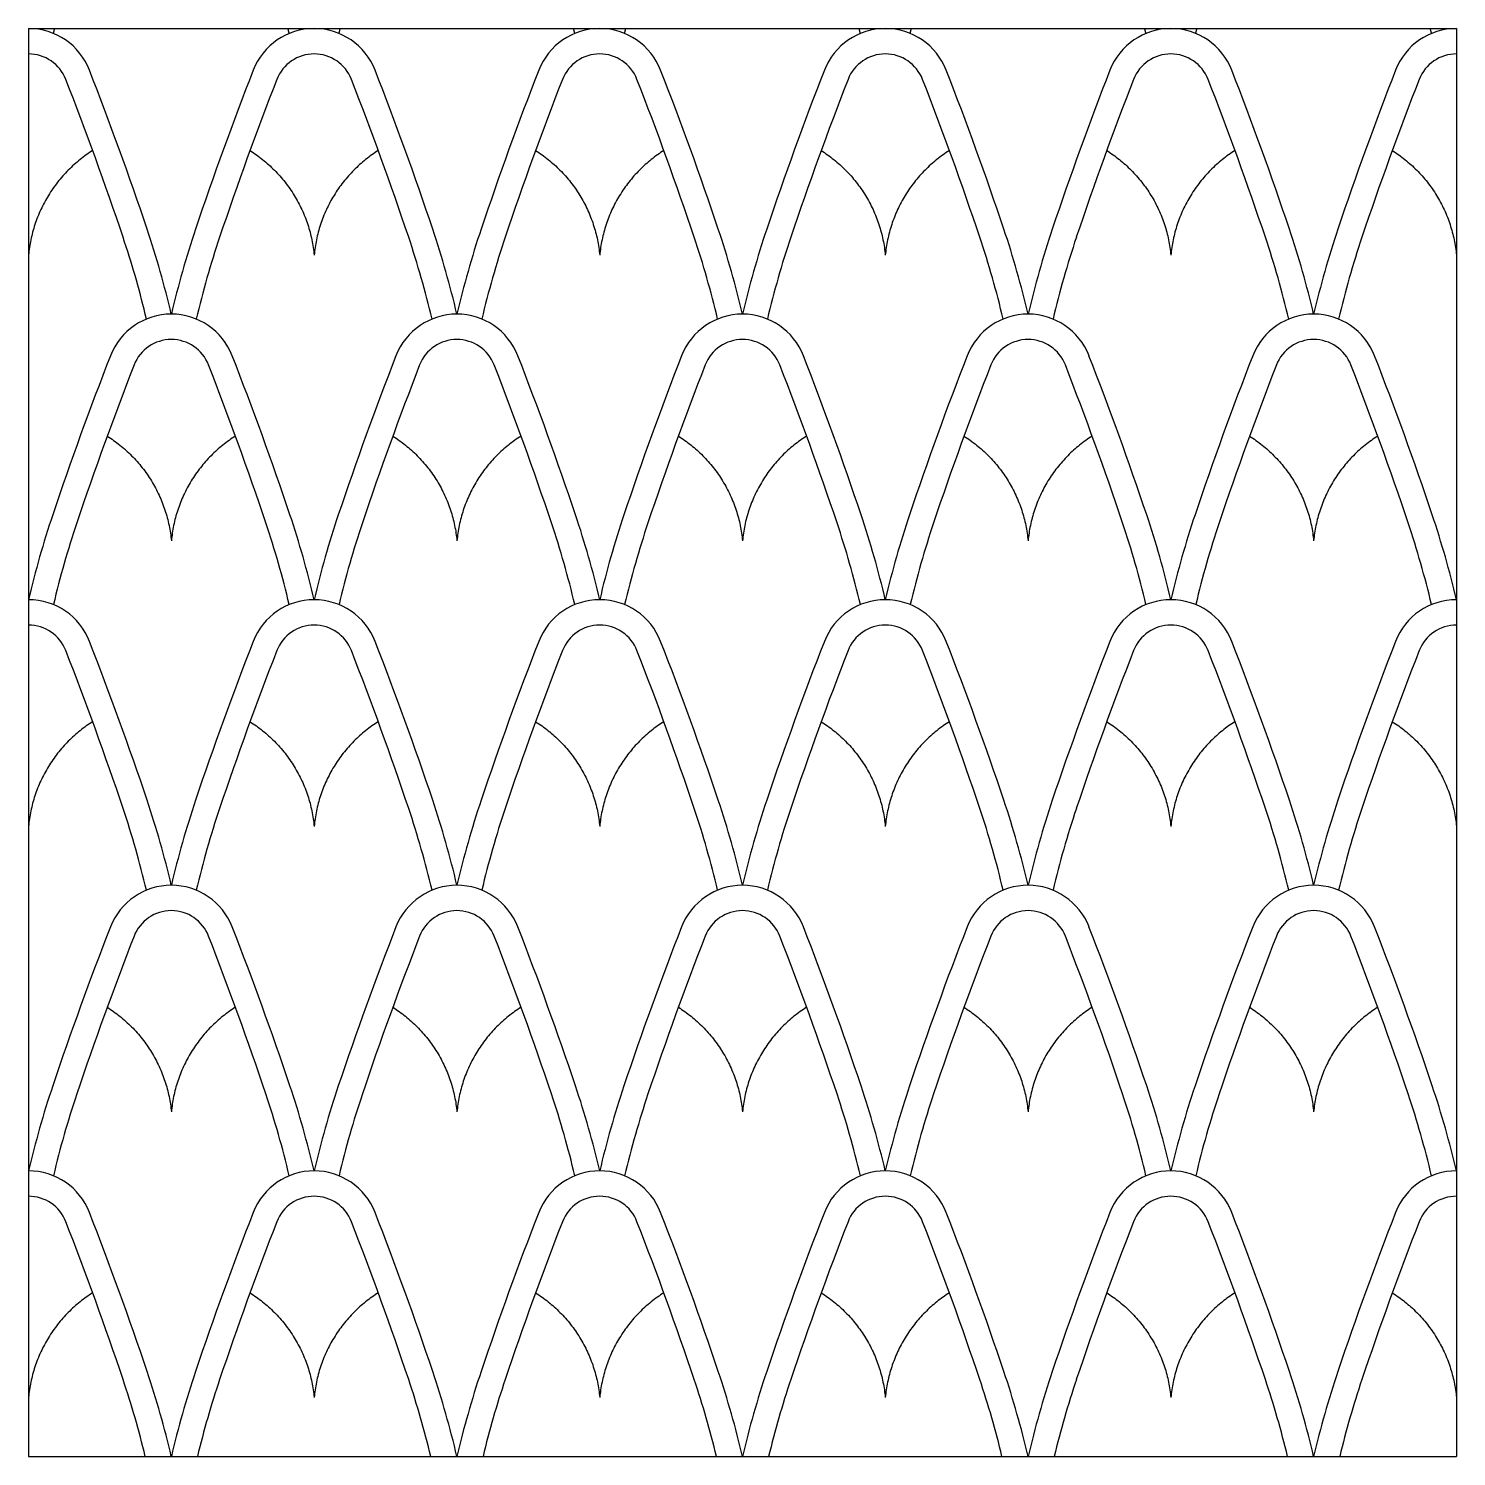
# Model space of a CAD drawing. Header units: millimetres. Extents: x -101 to 102, y -117 to 99.
# Drawn here: x -39.49 to 8.55, y -49.79 to -1.75 of the extents above; entities that cross this region are included whole.
import ezdxf

# ---------------------------------------------------------------- set-up
doc = ezdxf.new("R2010")
doc.units = ezdxf.units.MM
doc.header["$MEASUREMENT"] = 0
doc.layers.add('Layer 03', color=5, linetype='Continuous')

msp = doc.modelspace()

# ---------------------------------------------------------------- linework, layer by layer
at = {"layer": 'Layer 03'}
for p in [(8.549, -1.749), (-39.492, -49.79)]:
    msp.add_line(p, (8.549, -49.79), dxfattribs=at)
for points in [[(-39.492, -1.749), (-39.492, -49.79)], [(-39.492, -1.749), (8.549, -1.749)]]:
    msp.add_lwpolyline(points, dxfattribs=at)
for centre, radius, start, end in [((-39.492, -3.949), 2.2, 21.2957, 90), ((-29.884, -3.949), 2.2, 21.2957, 158.7043), ((-20.275, -3.949), 2.2, 21.2957, 158.7043), ((-10.667, -3.949), 2.2, 21.2957, 158.7043), ((-1.059, -3.949), 2.2, 21.2957, 158.7043), ((8.549, -3.949), 2.2, 90, 158.7043), ((-39.492, -3.949), 1.346, 21.2957, 90), ((-29.884, -3.949), 1.346, 90, 158.7043), ((-29.884, -3.949), 1.346, 21.2957, 90), ((-20.275, -3.949), 1.346, 90, 158.7043), ((-20.275, -3.949), 1.346, 21.2957, 90), ((-10.667, -3.949), 1.346, 90, 158.7043), ((-10.667, -3.949), 1.346, 21.2957, 90), ((-1.059, -3.949), 1.346, 90, 158.7043), ((-1.059, -3.949), 1.346, 21.2957, 90), ((8.549, -3.949), 1.346, 90, 158.7043), ((-149.695, -46.905), 120.479, 18.58956, 21.29571), ((80.319, -46.905), 120.479, 158.70429, 161.41044), ((-140.086, -46.905), 120.479, 18.58956, 21.29571), ((89.927, -46.905), 120.479, 158.70429, 161.41044), ((-130.478, -46.905), 120.479, 18.58956, 21.29571), ((99.536, -46.905), 120.479, 158.70429, 161.41044), ((-120.87, -46.905), 120.479, 18.58956, 21.29571), ((109.144, -46.905), 120.479, 158.70429, 161.41044), ((-111.262, -46.905), 120.479, 18.58956, 21.29571), ((118.752, -46.905), 120.479, 158.70429, 161.41044), ((-149.695, -46.905), 119.625, 18.58956, 21.29571), ((80.319, -46.905), 119.625, 158.70429, 161.41044), ((-140.086, -46.905), 119.625, 18.58956, 21.29571), ((89.927, -46.905), 119.625, 158.70429, 161.41044), ((-130.478, -46.905), 119.625, 18.58956, 21.29571), ((99.536, -46.905), 119.625, 158.70429, 161.41044), ((-120.87, -46.905), 119.625, 18.58956, 21.29571), ((109.144, -46.905), 119.625, 158.70429, 161.41044), ((-111.262, -46.905), 119.625, 18.58956, 21.29571), ((118.752, -46.905), 119.625, 158.70429, 161.41044), ((-65.444, -18.569), 31.59, 13.1964, 18.5896), ((-3.932, -18.569), 31.59, 161.4104, 166.8036), ((-55.835, -18.569), 31.59, 13.1964, 18.5896), ((5.676, -18.569), 31.59, 161.4104, 166.8036), ((-46.227, -18.569), 31.59, 13.1964, 18.5896), ((15.285, -18.569), 31.59, 161.4104, 166.8036), ((-36.619, -18.569), 31.59, 13.1964, 18.5896), ((24.893, -18.569), 31.59, 161.4104, 166.8036), ((-27.011, -18.569), 31.59, 13.1964, 18.5896), ((34.501, -18.569), 31.59, 161.4104, 166.8036), ((-65.444, -18.569), 30.736, 13.57, 18.5896), ((-3.932, -18.569), 30.736, 161.4104, 166.7481), ((-55.835, -18.569), 30.736, 13.2519, 18.5896), ((5.676, -18.569), 30.736, 161.4104, 166.7481), ((-46.227, -18.569), 30.736, 13.2519, 18.5896), ((15.285, -18.569), 30.736, 161.4104, 166.7481), ((-36.619, -18.569), 30.736, 13.2519, 18.5896), ((24.893, -18.569), 30.736, 161.4104, 166.7481), ((-27.011, -18.569), 30.736, 13.2519, 18.5896), ((34.501, -18.569), 30.736, 161.4104, 166.7481), ((-34.688, -13.557), 2.2, 21.2957, 158.7043), ((-25.08, -13.557), 2.2, 21.2957, 158.7043), ((-15.471, -13.557), 2.2, 21.2957, 158.7043), ((-5.863, -13.557), 2.2, 21.2957, 158.7043), ((3.745, -13.557), 2.2, 21.2957, 158.7043), ((-34.688, -13.557), 1.346, 90, 158.7043), ((-34.688, -13.557), 1.346, 21.2957, 90), ((-25.08, -13.557), 1.346, 90, 158.7043), ((-25.08, -13.557), 1.346, 21.2957, 90), ((-15.471, -13.557), 1.346, 90, 158.7043), ((-15.471, -13.557), 1.346, 21.2957, 90), ((-5.863, -13.557), 1.346, 90, 158.7043), ((-5.863, -13.557), 1.346, 21.2957, 90), ((3.745, -13.557), 1.346, 90, 158.7043), ((3.745, -13.557), 1.346, 21.2957, 90), ((75.515, -56.514), 120.479, 158.70429, 161.41044), ((-144.891, -56.514), 120.479, 18.58956, 21.29571), ((85.123, -56.514), 120.479, 158.70429, 161.41044), ((-135.282, -56.514), 120.479, 18.58956, 21.29571), ((94.731, -56.514), 120.479, 158.70429, 161.41044), ((-125.674, -56.514), 120.479, 18.58956, 21.29571), ((104.34, -56.514), 120.479, 158.70429, 161.41044), ((-116.066, -56.514), 120.479, 18.58956, 21.29571), ((113.948, -56.514), 120.479, 158.70429, 161.41044), ((-106.458, -56.514), 120.479, 18.58956, 21.29571), ((75.515, -56.514), 119.625, 158.70429, 161.41044), ((-144.891, -56.514), 119.625, 18.58956, 21.29571), ((85.123, -56.514), 119.625, 158.70429, 161.41044), ((-135.282, -56.514), 119.625, 18.58956, 21.29571), ((94.731, -56.514), 119.625, 158.70429, 161.41044), ((-125.674, -56.514), 119.625, 18.58956, 21.29571), ((104.34, -56.514), 119.625, 158.70429, 161.41044), ((-116.066, -56.514), 119.625, 18.58956, 21.29571), ((113.948, -56.514), 119.625, 158.70429, 161.41044), ((-106.458, -56.514), 119.625, 18.58956, 21.29571), ((-8.736, -28.177), 31.59, 161.4104, 166.8036), ((-60.64, -28.177), 31.59, 13.1964, 18.5896), ((0.872, -28.177), 31.59, 161.4104, 166.8036), ((-51.031, -28.177), 31.59, 13.1964, 18.5896), ((10.481, -28.177), 31.59, 161.4104, 166.8036), ((-41.423, -28.177), 31.59, 13.1964, 18.5896), ((20.089, -28.177), 31.59, 161.4104, 166.8036), ((-31.815, -28.177), 31.59, 13.1964, 18.5896), ((29.697, -28.177), 31.59, 161.4104, 166.8036), ((-22.207, -28.177), 31.59, 13.1964, 18.5896), ((-8.736, -28.177), 30.736, 161.4104, 166.7481), ((-60.64, -28.177), 30.736, 13.2519, 18.5896), ((0.872, -28.177), 30.736, 161.4104, 166.7481), ((-51.031, -28.177), 30.736, 13.2519, 18.5896), ((10.481, -28.177), 30.736, 161.4104, 166.7481), ((-41.423, -28.177), 30.736, 13.2519, 18.5896), ((20.089, -28.177), 30.736, 161.4104, 166.7481), ((-31.815, -28.177), 30.736, 13.2519, 18.5896), ((29.697, -28.177), 30.736, 161.4104, 166.7481), ((-22.207, -28.177), 30.736, 13.2519, 18.5896), ((-39.492, -23.165), 2.2, 21.2957, 90), ((-29.884, -23.165), 2.2, 21.2957, 158.7043), ((-20.275, -23.165), 2.2, 21.2957, 158.7043), ((-10.667, -23.165), 2.2, 21.2957, 158.7043), ((-1.059, -23.165), 2.2, 21.2957, 158.7043), ((8.549, -23.165), 2.2, 90, 158.7043), ((-39.492, -23.165), 1.346, 21.2957, 90), ((-29.884, -23.165), 1.346, 90, 158.7043), ((-29.884, -23.165), 1.346, 21.2957, 90), ((-20.275, -23.165), 1.346, 90, 158.7043), ((-20.275, -23.165), 1.346, 21.2957, 90), ((-10.667, -23.165), 1.346, 90, 158.7043), ((-10.667, -23.165), 1.346, 21.2957, 90), ((-1.059, -23.165), 1.346, 90, 158.7043), ((-1.059, -23.165), 1.346, 21.2957, 90), ((8.549, -23.165), 1.346, 90, 158.7043), ((-149.695, -66.122), 120.479, 18.58956, 21.29571), ((80.319, -66.122), 120.479, 158.70429, 161.41044), ((-140.086, -66.122), 120.479, 18.58956, 21.29571), ((89.927, -66.122), 120.479, 158.70429, 161.41044), ((-130.478, -66.122), 120.479, 18.58956, 21.29571), ((99.536, -66.122), 120.479, 158.70429, 161.41044), ((-120.87, -66.122), 120.479, 18.58956, 21.29571), ((109.144, -66.122), 120.479, 158.70429, 161.41044), ((-111.262, -66.122), 120.479, 18.58956, 21.29571), ((118.752, -66.122), 120.479, 158.70429, 161.41044), ((-149.695, -66.122), 119.625, 18.58956, 21.29571), ((80.319, -66.122), 119.625, 158.70429, 161.41044), ((-140.086, -66.122), 119.625, 18.58956, 21.29571), ((89.927, -66.122), 119.625, 158.70429, 161.41044), ((-130.478, -66.122), 119.625, 18.58956, 21.29571), ((99.536, -66.122), 119.625, 158.70429, 161.41044), ((-120.87, -66.122), 119.625, 18.58956, 21.29571), ((109.144, -66.122), 119.625, 158.70429, 161.41044), ((-111.262, -66.122), 119.625, 18.58956, 21.29571), ((118.752, -66.122), 119.625, 158.70429, 161.41044), ((-65.444, -37.785), 31.59, 13.1964, 18.5896), ((-3.932, -37.785), 31.59, 161.4104, 166.8036), ((-55.835, -37.785), 31.59, 13.1964, 18.5896), ((5.676, -37.785), 31.59, 161.4104, 166.8036), ((-46.227, -37.785), 31.59, 13.1964, 18.5896), ((15.285, -37.785), 31.59, 161.4104, 166.8036), ((-36.619, -37.785), 31.59, 13.1964, 18.5896), ((24.893, -37.785), 31.59, 161.4104, 166.8036), ((-27.011, -37.785), 31.59, 13.1964, 18.5896), ((34.501, -37.785), 31.59, 161.4104, 166.8036), ((-65.444, -37.785), 30.736, 13.2519, 18.5896), ((-3.932, -37.785), 30.736, 161.4104, 166.7481), ((-55.835, -37.785), 30.736, 13.2519, 18.5896), ((5.676, -37.785), 30.736, 161.4104, 166.7481), ((-46.227, -37.785), 30.736, 13.2519, 18.5896), ((15.285, -37.785), 30.736, 161.4104, 166.7481), ((-36.619, -37.785), 30.736, 13.2519, 18.5896), ((24.893, -37.785), 30.736, 161.4104, 166.7481), ((-27.011, -37.785), 30.736, 13.2519, 18.5896), ((34.501, -37.785), 30.736, 161.4104, 166.7481), ((-34.688, -32.773), 2.2, 21.2957, 158.7043), ((-25.08, -32.773), 2.2, 21.2957, 158.7043), ((-15.471, -32.773), 2.2, 21.2957, 158.7043), ((-5.863, -32.773), 2.2, 21.2957, 158.7043), ((3.745, -32.773), 2.2, 21.2957, 158.7043), ((-34.688, -32.773), 1.346, 90, 158.7043), ((-34.688, -32.773), 1.346, 21.2957, 90), ((-25.08, -32.773), 1.346, 90, 158.7043), ((-25.08, -32.773), 1.346, 21.2957, 90), ((-15.471, -32.773), 1.346, 90, 158.7043), ((-15.471, -32.773), 1.346, 21.2957, 90), ((-5.863, -32.773), 1.346, 90, 158.7043), ((-5.863, -32.773), 1.346, 21.2957, 90), ((3.745, -32.773), 1.346, 90, 158.7043), ((3.745, -32.773), 1.346, 21.2957, 90), ((75.515, -75.73), 120.479, 158.70429, 161.41044), ((-144.891, -75.73), 120.479, 18.58956, 21.29571), ((85.123, -75.73), 120.479, 158.70429, 161.41044), ((-135.282, -75.73), 120.479, 18.58956, 21.29571), ((94.731, -75.73), 120.479, 158.70429, 161.41044), ((-125.674, -75.73), 120.479, 18.58956, 21.29571), ((104.34, -75.73), 120.479, 158.70429, 161.41044), ((-116.066, -75.73), 120.479, 18.58956, 21.29571), ((113.948, -75.73), 120.479, 158.70429, 161.41044), ((-106.458, -75.73), 120.479, 18.58956, 21.29571), ((75.515, -75.73), 119.625, 158.70429, 161.41044), ((-144.891, -75.73), 119.625, 18.58956, 21.29571), ((85.123, -75.73), 119.625, 158.70429, 161.41044), ((-135.282, -75.73), 119.625, 18.58956, 21.29571), ((94.731, -75.73), 119.625, 158.70429, 161.41044), ((-125.674, -75.73), 119.625, 18.58956, 21.29571), ((104.34, -75.73), 119.625, 158.70429, 161.41044), ((-116.066, -75.73), 119.625, 18.58956, 21.29571), ((113.948, -75.73), 119.625, 158.70429, 161.41044), ((-106.458, -75.73), 119.625, 18.58956, 21.29571), ((-8.736, -47.393), 31.59, 161.4104, 166.8036), ((-60.64, -47.393), 31.59, 13.1964, 18.5896), ((0.872, -47.393), 31.59, 161.4104, 166.8036), ((-51.031, -47.393), 31.59, 13.1964, 18.5896), ((10.481, -47.393), 31.59, 161.4104, 166.8036), ((-41.423, -47.393), 31.59, 13.1964, 18.5896), ((20.089, -47.393), 31.59, 161.4104, 166.8036), ((-31.815, -47.393), 31.59, 13.1964, 18.5896), ((29.697, -47.393), 31.59, 161.4104, 166.8036), ((-22.207, -47.393), 31.59, 13.1964, 18.5896), ((-8.736, -47.393), 30.736, 161.4104, 166.7481), ((-60.64, -47.393), 30.736, 13.2519, 18.5896), ((0.872, -47.393), 30.736, 161.4104, 166.7481), ((-51.031, -47.393), 30.736, 13.2519, 18.5896), ((10.481, -47.393), 30.736, 161.4104, 166.7481), ((-41.423, -47.393), 30.736, 13.2519, 18.5896), ((20.089, -47.393), 30.736, 161.4104, 166.7481), ((-31.815, -47.393), 30.736, 13.2519, 18.5896), ((29.697, -47.393), 30.736, 161.4104, 166.7481), ((-22.207, -47.393), 30.736, 13.2519, 18.5896), ((-39.492, -42.381), 2.2, 21.2957, 90), ((-29.884, -42.381), 2.2, 21.2957, 158.7043), ((-20.275, -42.381), 2.2, 21.2957, 158.7043), ((-10.667, -42.381), 2.2, 21.2957, 158.7043), ((-1.059, -42.381), 2.2, 21.2957, 158.7043), ((8.549, -42.381), 2.2, 90, 158.7043), ((-39.492, -42.381), 1.346, 21.2957, 90), ((-29.884, -42.381), 1.346, 90, 158.7043), ((-29.884, -42.381), 1.346, 21.2957, 90), ((-20.275, -42.381), 1.346, 90, 158.7043), ((-20.275, -42.381), 1.346, 21.2957, 90), ((-10.667, -42.381), 1.346, 90, 158.7043), ((-10.667, -42.381), 1.346, 21.2957, 90), ((-1.059, -42.381), 1.346, 90, 158.7043), ((-1.059, -42.381), 1.346, 21.2957, 90), ((8.549, -42.381), 1.346, 90, 158.7043), ((-149.695, -85.338), 120.479, 18.58956, 21.29571), ((80.319, -85.338), 120.479, 158.70429, 161.41044), ((-140.086, -85.338), 120.479, 18.58956, 21.29571), ((89.927, -85.338), 120.479, 158.70429, 161.41044), ((-130.478, -85.338), 120.479, 18.58956, 21.29571), ((99.536, -85.338), 120.479, 158.70429, 161.41044), ((-120.87, -85.338), 120.479, 18.58956, 21.29571), ((109.144, -85.338), 120.479, 158.70429, 161.41044), ((-111.262, -85.338), 120.479, 18.58956, 21.29571), ((118.752, -85.338), 120.479, 158.70429, 161.41044), ((-149.695, -85.338), 119.625, 18.58956, 21.29571), ((80.319, -85.338), 119.625, 158.70429, 161.41044), ((-140.086, -85.338), 119.625, 18.58956, 21.29571), ((89.927, -85.338), 119.625, 158.70429, 161.41044), ((-130.478, -85.338), 119.625, 18.58956, 21.29571), ((99.536, -85.338), 119.625, 158.70429, 161.41044), ((-120.87, -85.338), 119.625, 18.58956, 21.29571), ((109.144, -85.338), 119.625, 158.70429, 161.41044), ((-111.262, -85.338), 119.625, 18.58956, 21.29571), ((118.752, -85.338), 119.625, 158.70429, 161.41044), ((-65.444, -57.002), 31.59, 13.1964, 18.5896), ((-3.932, -57.002), 31.59, 161.4104, 166.8036), ((-55.835, -57.002), 31.59, 13.1964, 18.5896), ((5.676, -57.002), 31.59, 161.4104, 166.8036), ((-46.227, -57.002), 31.59, 13.1964, 18.5896), ((15.285, -57.002), 31.59, 161.4104, 166.8036), ((-36.619, -57.002), 31.59, 13.1964, 18.5896), ((24.893, -57.002), 31.59, 161.4104, 166.8036), ((-27.011, -57.002), 31.59, 13.1964, 18.5896), ((34.501, -57.002), 31.59, 161.4104, 166.8036), ((-65.444, -57.002), 30.736, 13.57, 18.5896), ((-3.932, -57.002), 30.736, 161.4104, 166.43), ((-55.835, -57.002), 30.736, 13.57, 18.5896), ((5.676, -57.002), 30.736, 161.4104, 166.43), ((-46.227, -57.002), 30.736, 13.57, 18.5896), ((15.285, -57.002), 30.736, 161.4104, 166.43), ((-36.619, -57.002), 30.736, 13.57, 18.5896), ((24.893, -57.002), 30.736, 161.4104, 166.43), ((-27.011, -57.002), 30.736, 13.57, 18.5896), ((34.501, -57.002), 30.736, 161.4104, 166.43)]:
    msp.add_arc(centre, radius, start, end, dxfattribs=at)
for points, weights in [([(-38.654, -1.915), (-38.634, -1.832), (-38.614, -1.749)], [1, 0.999996146065, 1]), ([(-30.722, -1.915), (-30.741, -1.832), (-30.762, -1.749)], [1, 0.999996146065, 1]), ([(-29.045, -1.915), (-29.026, -1.832), (-29.006, -1.749)], [1, 0.999996146065, 1]), ([(-21.114, -1.915), (-21.133, -1.832), (-21.153, -1.749)], [1, 0.999996146065, 1]), ([(-19.437, -1.915), (-19.418, -1.832), (-19.398, -1.749)], [1, 0.999996146065, 1]), ([(-11.506, -1.915), (-11.525, -1.832), (-11.545, -1.749)], [1, 0.999996146065, 1]), ([(-9.829, -1.915), (-9.809, -1.832), (-9.789, -1.749)], [1, 0.999996146065, 1]), ([(-1.897, -1.915), (-1.917, -1.832), (-1.937, -1.749)], [1, 0.999996146065, 1]), ([(-0.221, -1.915), (-0.201, -1.832), (-0.181, -1.749)], [1, 0.999996146065, 1]), ([(7.711, -1.915), (7.691, -1.832), (7.671, -1.749)], [1, 0.999996146065, 1]), ([(-37.335, -5.853), (-39.279, -7.083), (-39.492, -9.373)], [1, 0.897420440739, 1]), ([(-32.041, -5.853), (-30.097, -7.083), (-29.884, -9.373)], [1, 0.897420440739, 1]), ([(-27.727, -5.853), (-29.671, -7.083), (-29.884, -9.373)], [1, 0.897420440739, 1]), ([(-22.432, -5.853), (-20.489, -7.083), (-20.275, -9.373)], [1, 0.897420440739, 1]), ([(-18.118, -5.853), (-20.062, -7.083), (-20.275, -9.373)], [1, 0.897420440739, 1]), ([(-12.824, -5.853), (-10.88, -7.083), (-10.667, -9.373)], [1, 0.897420440739, 1]), ([(-8.51, -5.853), (-10.454, -7.083), (-10.667, -9.373)], [1, 0.897420440739, 1]), ([(-3.216, -5.853), (-1.272, -7.083), (-1.059, -9.373)], [1, 0.897420440739, 1]), ([(1.098, -5.853), (-0.846, -7.083), (-1.059, -9.373)], [1, 0.897420440739, 1]), ([(6.392, -5.853), (8.336, -7.083), (8.549, -9.373)], [1, 0.897420440739, 1]), ([(-35.526, -11.523), (-35.546, -11.44), (-35.566, -11.357)], [1, 0.999996146065, 1]), ([(-36.845, -15.461), (-34.901, -16.691), (-34.688, -18.982)], [1, 0.897420440739, 1]), ([(-32.531, -15.461), (-34.475, -16.691), (-34.688, -18.982)], [1, 0.897420440739, 1]), ([(-27.237, -15.461), (-25.293, -16.691), (-25.08, -18.982)], [1, 0.897420440739, 1]), ([(-22.922, -15.461), (-24.866, -16.691), (-25.08, -18.982)], [1, 0.897420440739, 1]), ([(-17.628, -15.461), (-15.684, -16.691), (-15.471, -18.982)], [1, 0.897420440739, 1]), ([(-13.314, -15.461), (-15.258, -16.691), (-15.471, -18.982)], [1, 0.897420440739, 1]), ([(-8.02, -15.461), (-6.076, -16.691), (-5.863, -18.982)], [1, 0.897420440739, 1]), ([(-3.706, -15.461), (-5.65, -16.691), (-5.863, -18.982)], [1, 0.897420440739, 1]), ([(1.588, -15.461), (3.532, -16.691), (3.745, -18.982)], [1, 0.897420440739, 1]), ([(5.902, -15.461), (3.958, -16.691), (3.745, -18.982)], [1, 0.897420440739, 1]), ([(-37.335, -25.069), (-39.279, -26.299), (-39.492, -28.59)], [1, 0.897420440739, 1]), ([(-32.041, -25.069), (-30.097, -26.299), (-29.884, -28.59)], [1, 0.897420440739, 1]), ([(-27.727, -25.069), (-29.671, -26.299), (-29.884, -28.59)], [1, 0.897420440739, 1]), ([(-22.432, -25.069), (-20.489, -26.299), (-20.275, -28.59)], [1, 0.897420440739, 1]), ([(-18.118, -25.069), (-20.062, -26.299), (-20.275, -28.59)], [1, 0.897420440739, 1]), ([(-12.824, -25.069), (-10.88, -26.299), (-10.667, -28.59)], [1, 0.897420440739, 1]), ([(-8.51, -25.069), (-10.454, -26.299), (-10.667, -28.59)], [1, 0.897420440739, 1]), ([(-3.216, -25.069), (-1.272, -26.299), (-1.059, -28.59)], [1, 0.897420440739, 1]), ([(1.098, -25.069), (-0.846, -26.299), (-1.059, -28.59)], [1, 0.897420440739, 1]), ([(6.392, -25.069), (8.336, -26.299), (8.549, -28.59)], [1, 0.897420440739, 1]), ([(-36.845, -34.677), (-34.901, -35.907), (-34.688, -38.198)], [1, 0.897420440739, 1]), ([(-32.531, -34.677), (-34.475, -35.907), (-34.688, -38.198)], [1, 0.897420440739, 1]), ([(-27.237, -34.677), (-25.293, -35.907), (-25.08, -38.198)], [1, 0.897420440739, 1]), ([(-22.922, -34.677), (-24.866, -35.907), (-25.08, -38.198)], [1, 0.897420440739, 1]), ([(-17.628, -34.677), (-15.684, -35.907), (-15.471, -38.198)], [1, 0.897420440739, 1]), ([(-13.314, -34.677), (-15.258, -35.907), (-15.471, -38.198)], [1, 0.897420440739, 1]), ([(-8.02, -34.677), (-6.076, -35.907), (-5.863, -38.198)], [1, 0.897420440739, 1]), ([(-3.706, -34.677), (-5.65, -35.907), (-5.863, -38.198)], [1, 0.897420440739, 1]), ([(1.588, -34.677), (3.532, -35.907), (3.745, -38.198)], [1, 0.897420440739, 1]), ([(5.902, -34.677), (3.958, -35.907), (3.745, -38.198)], [1, 0.897420440739, 1]), ([(-37.335, -44.285), (-39.279, -45.516), (-39.492, -47.806)], [1, 0.897420440739, 1]), ([(-32.041, -44.285), (-30.097, -45.516), (-29.884, -47.806)], [1, 0.897420440739, 1]), ([(-27.727, -44.285), (-29.671, -45.516), (-29.884, -47.806)], [1, 0.897420440739, 1]), ([(-22.432, -44.285), (-20.489, -45.516), (-20.275, -47.806)], [1, 0.897420440739, 1]), ([(-18.118, -44.285), (-20.062, -45.516), (-20.275, -47.806)], [1, 0.897420440739, 1]), ([(-12.824, -44.285), (-10.88, -45.516), (-10.667, -47.806)], [1, 0.897420440739, 1]), ([(-8.51, -44.285), (-10.454, -45.516), (-10.667, -47.806)], [1, 0.897420440739, 1]), ([(-3.216, -44.285), (-1.272, -45.516), (-1.059, -47.806)], [1, 0.897420440739, 1]), ([(1.098, -44.285), (-0.846, -45.516), (-1.059, -47.806)], [1, 0.897420440739, 1]), ([(6.392, -44.285), (8.336, -45.516), (8.549, -47.806)], [1, 0.897420440739, 1])]:
    msp.add_rational_spline(points, weights, degree=2, dxfattribs=at)

doc.saveas('drawing.dxf')
